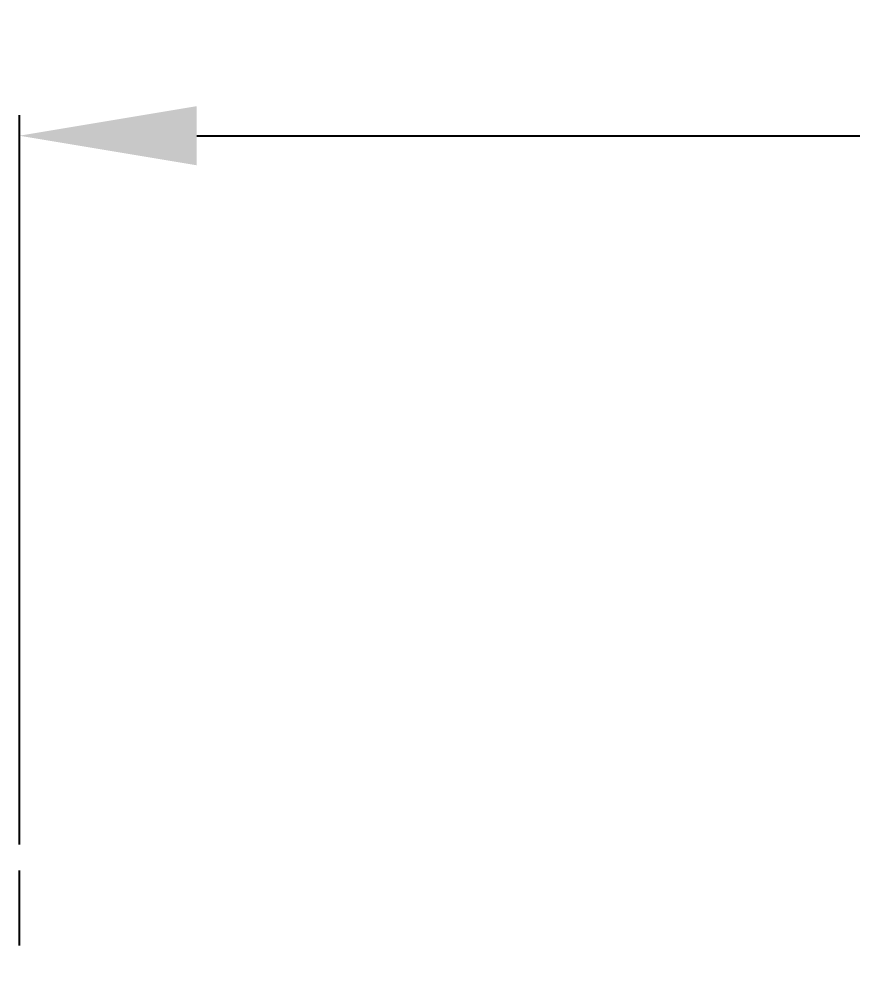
# Model space of a CAD drawing. Header units: millimetres. Extents: x 17655 to 18496, y 1152 to 1747.
# Drawn here: x 17815.77 to 17843.95, y 1505.75 to 1538.47 of the extents above; entities that cross this region are included whole.
import ezdxf

# ---------------------------------------------------------------- set-up
doc = ezdxf.new("R2010")
doc.units = ezdxf.units.MM
doc.linetypes.add('CENTERX2', pattern=[20.32, 12.7, -2.54, 2.54, -2.54])
doc.layers.add('CENTER', color=1, linetype='CENTERX2')
doc.layers.add('DIM', color=3, linetype='Continuous')
doc.styles.get("Standard").update_dxf_attribs({"font": 'arial.ttf'})
doc.dimstyles.new('A4', dxfattribs={"dimtxt": 4, "dimasz": 3.5, "dimexe": 0.7, "dimexo": 0.625, "dimgap": 0.5, "dimtad": 1, "dimdec": 1, "dimdsep": 46, "dimtxsty": 'Standard', "dimcen": 2.5, "dimclrd": 5, "dimclre": 5, "dimclrt": 7, "dimadec": 3, "dimazin": 2, "dimtfac": 1, "dimtdec": 1, "dimtmove": 0, "dimatfit": 3, "dimfxl": 1.25, "dimarcsym": 0})

# ---------------------------------------------------------------- blocks, each defined once
blk = doc.blocks.new('*D44')
at = {"layer": 'DIM', "color": 3, "lineweight": -2, "transparency": 16777216}
for p, q in [((17815.773, 1510.56), (17815.773, 1535.237)), ((17949.773, 1510.56), (17949.773, 1535.237)), ((17821.773, 1534.537), (17864.998, 1534.537)), ((17943.773, 1534.537), (17900.549, 1534.537))]:
    blk.add_line(p, q, dxfattribs=at)
at = {"layer": 'DIM', "color": 3, "transparency": 16777216}
for points in [[(17821.773, 1535.537), (17821.773, 1533.537), (17815.773, 1534.537)], [(17943.773, 1535.537), (17943.773, 1533.537), (17949.773, 1534.537)]]:
    blk.add_solid(points, dxfattribs=at)
at = {"layer": 'DIM', "color": 4, "transparency": 16777216, "insert": (17882.773, 1534.537), "char_height": 6, "attachment_point": 5}
blk.add_mtext('150~200', dxfattribs=at)

msp = doc.modelspace()

# ---------------------------------------------------------------- linework, layer by layer
at = {"layer": 'CENTER'}
msp.add_line((17815.773, 1410.628), (17815.773, 1509.935), dxfattribs=at)

# ---------------------------------------------------------------- dimensions: what is measured, and where the dimension line sits
at = {"layer": 'DIM'}
dim = msp.add_linear_dim(base=(17949.773, 1534.537), p1=(17815.773, 1509.935), p2=(17949.773, 1509.935), text='150~200', dimstyle='A4', override={"dimtxt": 6, "dimasz": 6, "dimgap": 2, "dimtad": 0, "dimtih": 1, "dimclrd": 3, "dimclre": 3, "dimclrt": 4}, dxfattribs=at)
dim.commit()
dim.dimension.update_dxf_attribs({"geometry": '*D44', "text_midpoint": (17882.773, 1534.537)})

doc.saveas('drawing.dxf')
